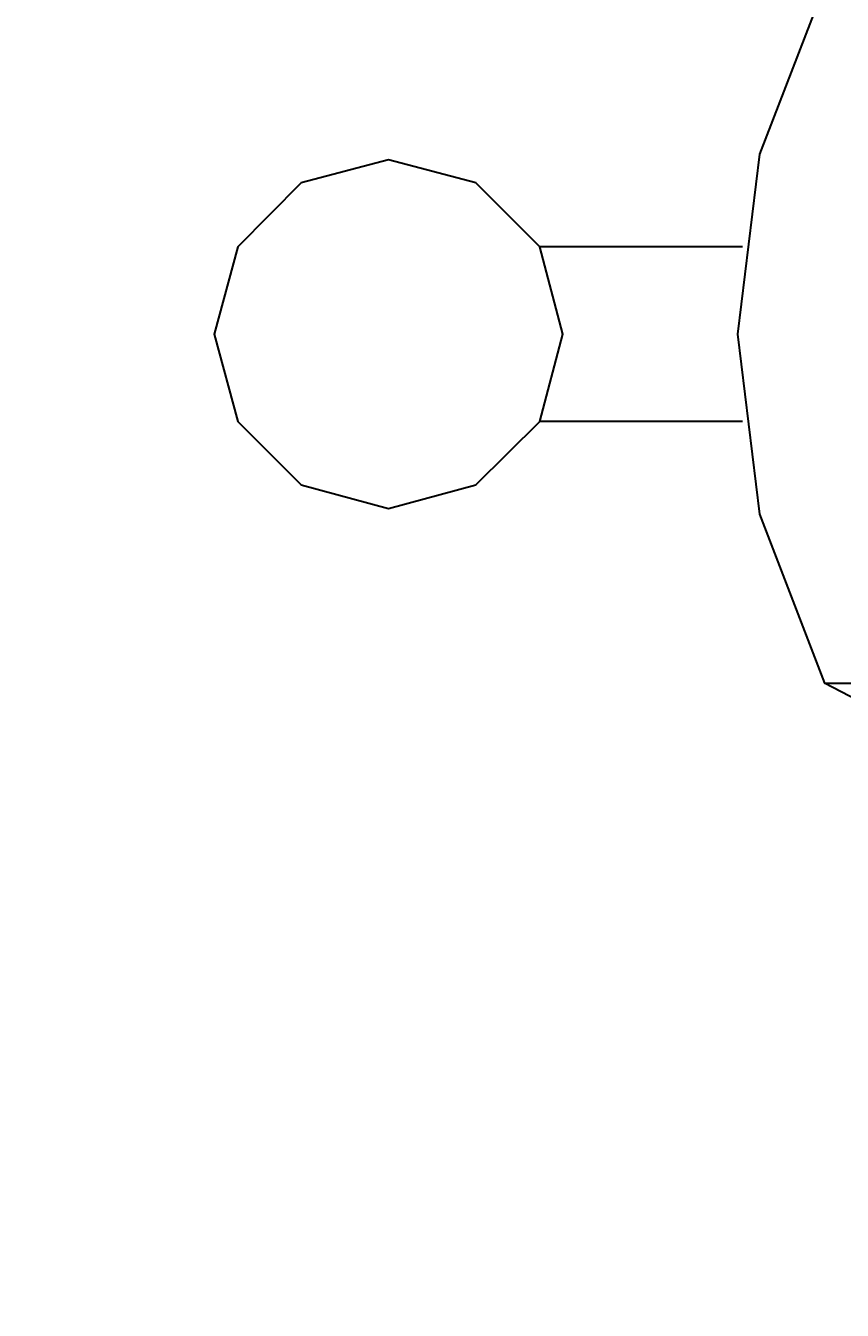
# Model space of a CAD drawing. Header units: millimetres. Extents: x -1932176 to 78768, y -1967 to 1266654.
# Drawn here: x -1730259.1 to -1730215.3, y 1218403.4 to 1218472.3 of the extents above; entities that cross this region are included whole.
import ezdxf

# ---------------------------------------------------------------- set-up
doc = ezdxf.new("R2010")
doc.units = ezdxf.units.MM
doc.styles.get("Standard").update_dxf_attribs({"font": 'arial.ttf'})
doc.dimstyles.new('ISO-25', dxfattribs={"dimtxt": 150, "dimasz": 2.5, "dimexe": 1.25, "dimexo": 0.625, "dimtad": 1, "dimtxsty": 'Standard', "dimcen": 2.5, "dimadec": 0, "dimazin": 0, "dimtfac": 1, "dimtmove": 0, "dimatfit": 3, "dimfxl": 1, "dimarcsym": 0})

# ---------------------------------------------------------------- blocks, each defined once
blk = doc.blocks.new('*D401')
at = {"color": 0, "lineweight": -2, "ltscale": 30, "transparency": 16777216}
for p, q in [((-1730330.11, 1218540.604), (-1730330.11, 1218036.005)), ((-1728530.055, 1218540.604), (-1728530.055, 1218036.005)), ((-1730327.61, 1218037.255), (-1728532.555, 1218037.255))]:
    blk.add_line(p, q, dxfattribs=at)
at = {"color": 0, "ltscale": 30, "transparency": 16777216}
for points in [[(-1730327.61, 1218037.671), (-1730327.61, 1218036.838), (-1730330.11, 1218037.255)], [(-1728532.555, 1218037.671), (-1728532.555, 1218036.838), (-1728530.055, 1218037.255)]]:
    blk.add_solid(points, dxfattribs=at)
at = {"layer": 'Defpoints', "color": 0, "ltscale": 30, "transparency": 16777216}
for p in [(-1730330.11, 1218541.229), (-1728530.055, 1218541.229), (-1728530.055, 1218037.255)]:
    blk.add_point(p, dxfattribs=at)
at = {"color": 0, "ltscale": 30, "transparency": 16777216, "insert": (-1729573.64, 1218088.937), "char_height": 100, "attachment_point": 5}
blk.add_mtext('1800', dxfattribs=at)
blk = doc.blocks.new('*D403')
at = {"color": 0, "lineweight": -2, "ltscale": 30, "transparency": 16777216}
for p, q in [((-1730309.43, 1218521.229), (-1730037.994, 1218521.23)), ((-1730039.244, 1218518.73), (-1730039.239, 1217043.73)), ((-1730309.424, 1217041.229), (-1730037.989, 1217041.23))]:
    blk.add_line(p, q, dxfattribs=at)
at = {"color": 0, "ltscale": 30, "transparency": 16777216}
for points in [[(-1730038.828, 1218518.73), (-1730039.661, 1218518.73), (-1730039.244, 1218521.23)], [(-1730038.822, 1217043.73), (-1730039.655, 1217043.73), (-1730039.239, 1217041.23)]]:
    blk.add_solid(points, dxfattribs=at)
at = {"layer": 'Defpoints', "color": 0, "ltscale": 30, "transparency": 16777216}
for p in [(-1730310.055, 1218521.229), (-1730310.049, 1217041.229), (-1730039.239, 1217041.23)]:
    blk.add_point(p, dxfattribs=at)
at = {"color": 0, "ltscale": 30, "transparency": 16777216, "insert": (-1729962.031, 1217793.429), "char_height": 150, "attachment_point": 5, "rotation": 270.00021}
blk.add_mtext('1480', dxfattribs=at)

msp = doc.modelspace()

# ---------------------------------------------------------------- linework, layer by layer
for points in [[(-1730160.11259, 1218511.86962), (-1730167.90192, 1218510.24067), (-1730174.98044, 1218506.62737), (-1730180.90388, 1218501.32589), (-1730185.25762, 1218494.66201), (-1730187.74547, 1218487.08), (-1730188.16011, 1218479.14258), (-1730216.23724, 1218479.14258), (-1730216.23724, 1218474.46306), (-1730219.73208, 1218465.40018), (-1730220.91677, 1218455.74497), (-1730219.73208, 1218446.08975), (-1730216.23724, 1218437.02687), (-1730188.16011, 1218437.02687), (-1730194.79437, 1218433.56166), (-1730202.19868, 1218432.34735), (-1730209.60298, 1218433.56166), (-1730216.23724, 1218437.02687)], [(-1730160.11259, 1218511.86962), (-1730167.90192, 1218510.24067), (-1730174.98044, 1218506.62737), (-1730180.90388, 1218501.32589), (-1730185.25762, 1218494.66201), (-1730187.74547, 1218487.08), (-1730188.16011, 1218479.14258), (-1730216.23724, 1218479.14258), (-1730216.23724, 1218474.46306), (-1730219.73208, 1218465.40018), (-1730220.91677, 1218455.74497), (-1730219.73208, 1218446.08975), (-1730216.23724, 1218437.02687), (-1730188.16011, 1218437.02687), (-1730194.79437, 1218433.56166), (-1730202.19868, 1218432.34735), (-1730209.60298, 1218433.56166), (-1730216.23724, 1218437.02687)], [(-1730160.11259, 1218511.86962), (-1730167.90192, 1218510.24067), (-1730174.98044, 1218506.62737), (-1730180.90388, 1218501.32589), (-1730185.25762, 1218494.66201), (-1730187.74547, 1218487.08), (-1730188.16011, 1218479.14258), (-1730216.23724, 1218479.14258), (-1730216.23724, 1218474.46306), (-1730219.73208, 1218465.40018), (-1730220.91677, 1218455.74497), (-1730219.73208, 1218446.08975), (-1730216.23724, 1218437.02687), (-1730188.16011, 1218437.02687), (-1730194.79437, 1218433.56166), (-1730202.19868, 1218432.34735), (-1730209.60298, 1218433.56166), (-1730216.23724, 1218437.02687)], [(-1730160.11259, 1218511.86962), (-1730167.90192, 1218510.24067), (-1730174.98044, 1218506.62737), (-1730180.90388, 1218501.32589), (-1730185.25762, 1218494.66201), (-1730187.74547, 1218487.08), (-1730188.16011, 1218479.14258), (-1730216.23724, 1218479.14258), (-1730216.23724, 1218474.46306), (-1730219.73208, 1218465.40018), (-1730220.91677, 1218455.74497), (-1730219.73208, 1218446.08975), (-1730216.23724, 1218437.02687), (-1730188.16011, 1218437.02687), (-1730194.79437, 1218433.56166), (-1730202.19868, 1218432.34735), (-1730209.60298, 1218433.56166), (-1730216.23724, 1218437.02687)], [(-1730160.11259, 1218511.86962), (-1730167.90192, 1218510.24067), (-1730174.98044, 1218506.62737), (-1730180.90388, 1218501.32589), (-1730185.25762, 1218494.66201), (-1730187.74547, 1218487.08), (-1730188.16011, 1218479.14258), (-1730216.23724, 1218479.14258), (-1730216.23724, 1218474.46306), (-1730219.73208, 1218465.40018), (-1730220.91677, 1218455.74497), (-1730219.73208, 1218446.08975), (-1730216.23724, 1218437.02687), (-1730188.16011, 1218437.02687), (-1730194.79437, 1218433.56166), (-1730202.19868, 1218432.34735), (-1730209.60298, 1218433.56166), (-1730216.23724, 1218437.02687)], [(-1730160.11259, 1218511.86962), (-1730167.90192, 1218510.24067), (-1730174.98044, 1218506.62737), (-1730180.90388, 1218501.32589), (-1730185.25762, 1218494.66201), (-1730187.74547, 1218487.08), (-1730188.16011, 1218479.14258), (-1730216.23724, 1218479.14258), (-1730216.23724, 1218474.46306), (-1730219.73208, 1218465.40018), (-1730220.91677, 1218455.74497), (-1730219.73208, 1218446.08975), (-1730216.23724, 1218437.02687), (-1730188.16011, 1218437.02687), (-1730194.79437, 1218433.56166), (-1730202.19868, 1218432.34735), (-1730209.60298, 1218433.56166), (-1730216.23724, 1218437.02687)], [(-1730160.11259, 1218511.86962), (-1730167.90192, 1218510.24067), (-1730174.98044, 1218506.62737), (-1730180.90388, 1218501.32589), (-1730185.25762, 1218494.66201), (-1730187.74547, 1218487.08), (-1730188.16011, 1218479.14258), (-1730216.23724, 1218479.14258), (-1730216.23724, 1218474.46306), (-1730219.73208, 1218465.40018), (-1730220.91677, 1218455.74497), (-1730219.73208, 1218446.08975), (-1730216.23724, 1218437.02687), (-1730188.16011, 1218437.02687), (-1730194.79437, 1218433.56166), (-1730202.19868, 1218432.34735), (-1730209.60298, 1218433.56166), (-1730216.23724, 1218437.02687)], [(-1730160.11259, 1218511.86962), (-1730167.90192, 1218510.24067), (-1730174.98044, 1218506.62737), (-1730180.90388, 1218501.32589), (-1730185.25762, 1218494.66201), (-1730187.74547, 1218487.08), (-1730188.16011, 1218479.14258), (-1730216.23724, 1218479.14258), (-1730216.23724, 1218474.46306), (-1730219.73208, 1218465.40018), (-1730220.91677, 1218455.74497), (-1730219.73208, 1218446.08975), (-1730216.23724, 1218437.02687), (-1730188.16011, 1218437.02687), (-1730194.79437, 1218433.56166), (-1730202.19868, 1218432.34735), (-1730209.60298, 1218433.56166), (-1730216.23724, 1218437.02687)], [(-1730160.11259, 1218511.86962), (-1730167.90192, 1218510.24067), (-1730174.98044, 1218506.62737), (-1730180.90388, 1218501.32589), (-1730185.25762, 1218494.66201), (-1730187.74547, 1218487.08), (-1730188.16011, 1218479.14258), (-1730216.23724, 1218479.14258), (-1730216.23724, 1218474.46306), (-1730219.73208, 1218465.40018), (-1730220.91677, 1218455.74497), (-1730219.73208, 1218446.08975), (-1730216.23724, 1218437.02687), (-1730188.16011, 1218437.02687), (-1730194.79437, 1218433.56166), (-1730202.19868, 1218432.34735), (-1730209.60298, 1218433.56166), (-1730216.23724, 1218437.02687)], [(-1730160.11259, 1218511.86962), (-1730167.90192, 1218510.24067), (-1730174.98044, 1218506.62737), (-1730180.90388, 1218501.32589), (-1730185.25762, 1218494.66201), (-1730187.74547, 1218487.08), (-1730188.16011, 1218479.14258), (-1730216.23724, 1218479.14258), (-1730216.23724, 1218474.46306), (-1730219.73208, 1218465.40018), (-1730220.91677, 1218455.74497), (-1730219.73208, 1218446.08975), (-1730216.23724, 1218437.02687), (-1730188.16011, 1218437.02687), (-1730194.79437, 1218433.56166), (-1730202.19868, 1218432.34735), (-1730209.60298, 1218433.56166), (-1730216.23724, 1218437.02687)], [(-1730160.11259, 1218511.86962), (-1730167.90192, 1218510.24067), (-1730174.98044, 1218506.62737), (-1730180.90388, 1218501.32589), (-1730185.25762, 1218494.66201), (-1730187.74547, 1218487.08), (-1730188.16011, 1218479.14258), (-1730216.23724, 1218479.14258), (-1730216.23724, 1218474.46306), (-1730219.73208, 1218465.40018), (-1730220.91677, 1218455.74497), (-1730219.73208, 1218446.08975), (-1730216.23724, 1218437.02687), (-1730188.16011, 1218437.02687), (-1730194.79437, 1218433.56166), (-1730202.19868, 1218432.34735), (-1730209.60298, 1218433.56166), (-1730216.23724, 1218437.02687)], [(-1730160.11259, 1218511.86962), (-1730167.90192, 1218510.24067), (-1730174.98044, 1218506.62737), (-1730180.90388, 1218501.32589), (-1730185.25762, 1218494.66201), (-1730187.74547, 1218487.08), (-1730188.16011, 1218479.14258), (-1730216.23724, 1218479.14258), (-1730216.23724, 1218474.46306), (-1730219.73208, 1218465.40018), (-1730220.91677, 1218455.74497), (-1730219.73208, 1218446.08975), (-1730216.23724, 1218437.02687), (-1730188.16011, 1218437.02687), (-1730194.79437, 1218433.56166), (-1730202.19868, 1218432.34735), (-1730209.60298, 1218433.56166), (-1730216.23724, 1218437.02687)], [(-1730160.11259, 1218511.86962), (-1730167.90192, 1218510.24067), (-1730174.98044, 1218506.62737), (-1730180.90388, 1218501.32589), (-1730185.25762, 1218494.66201), (-1730187.74547, 1218487.08), (-1730188.16011, 1218479.14258), (-1730216.23724, 1218479.14258), (-1730216.23724, 1218474.46306), (-1730219.73208, 1218465.40018), (-1730220.91677, 1218455.74497), (-1730219.73208, 1218446.08975), (-1730216.23724, 1218437.02687), (-1730188.16011, 1218437.02687), (-1730194.79437, 1218433.56166), (-1730202.19868, 1218432.34735), (-1730209.60298, 1218433.56166), (-1730216.23724, 1218437.02687)], [(-1730160.11259, 1218511.86962), (-1730167.90192, 1218510.24067), (-1730174.98044, 1218506.62737), (-1730180.90388, 1218501.32589), (-1730185.25762, 1218494.66201), (-1730187.74547, 1218487.08), (-1730188.16011, 1218479.14258), (-1730216.23724, 1218479.14258), (-1730216.23724, 1218474.46306), (-1730219.73208, 1218465.40018), (-1730220.91677, 1218455.74497), (-1730219.73208, 1218446.08975), (-1730216.23724, 1218437.02687), (-1730188.16011, 1218437.02687), (-1730194.79437, 1218433.56166), (-1730202.19868, 1218432.34735), (-1730209.60298, 1218433.56166), (-1730216.23724, 1218437.02687)], [(-1730160.11259, 1218511.86962), (-1730167.90192, 1218510.24067), (-1730174.98044, 1218506.62737), (-1730180.90388, 1218501.32589), (-1730185.25762, 1218494.66201), (-1730187.74547, 1218487.08), (-1730188.16011, 1218479.14258), (-1730216.23724, 1218479.14258), (-1730216.23724, 1218474.46306), (-1730219.73208, 1218465.40018), (-1730220.91677, 1218455.74497), (-1730219.73208, 1218446.08975), (-1730216.23724, 1218437.02687), (-1730188.16011, 1218437.02687), (-1730194.79437, 1218433.56166), (-1730202.19868, 1218432.34735), (-1730209.60298, 1218433.56166), (-1730216.23724, 1218437.02687)], [(-1730160.11259, 1218511.86962), (-1730167.90192, 1218510.24067), (-1730174.98044, 1218506.62737), (-1730180.90388, 1218501.32589), (-1730185.25762, 1218494.66201), (-1730187.74547, 1218487.08), (-1730188.16011, 1218479.14258), (-1730216.23724, 1218479.14258), (-1730216.23724, 1218474.46306), (-1730219.73208, 1218465.40018), (-1730220.91677, 1218455.74497), (-1730219.73208, 1218446.08975), (-1730216.23724, 1218437.02687), (-1730188.16011, 1218437.02687), (-1730194.79437, 1218433.56166), (-1730202.19868, 1218432.34735), (-1730209.60298, 1218433.56166), (-1730216.23724, 1218437.02687)], [(-1730160.11259, 1218511.86962), (-1730167.90192, 1218510.24067), (-1730174.98044, 1218506.62737), (-1730180.90388, 1218501.32589), (-1730185.25762, 1218494.66201), (-1730187.74547, 1218487.08), (-1730188.16011, 1218479.14258), (-1730216.23724, 1218479.14258), (-1730216.23724, 1218474.46306), (-1730219.73208, 1218465.40018), (-1730220.91677, 1218455.74497), (-1730219.73208, 1218446.08975), (-1730216.23724, 1218437.02687), (-1730188.16011, 1218437.02687), (-1730194.79437, 1218433.56166), (-1730202.19868, 1218432.34735), (-1730209.60298, 1218433.56166), (-1730216.23724, 1218437.02687)], [(-1730160.11259, 1218511.86962), (-1730167.90192, 1218510.24067), (-1730174.98044, 1218506.62737), (-1730180.90388, 1218501.32589), (-1730185.25762, 1218494.66201), (-1730187.74547, 1218487.08), (-1730188.16011, 1218479.14258), (-1730216.23724, 1218479.14258), (-1730216.23724, 1218474.46306), (-1730219.73208, 1218465.40018), (-1730220.91677, 1218455.74497), (-1730219.73208, 1218446.08975), (-1730216.23724, 1218437.02687), (-1730188.16011, 1218437.02687), (-1730194.79437, 1218433.56166), (-1730202.19868, 1218432.34735), (-1730209.60298, 1218433.56166), (-1730216.23724, 1218437.02687)], [(-1730160.11259, 1218511.86962), (-1730167.90192, 1218510.24067), (-1730174.98044, 1218506.62737), (-1730180.90388, 1218501.32589), (-1730185.25762, 1218494.66201), (-1730187.74547, 1218487.08), (-1730188.16011, 1218479.14258), (-1730216.23724, 1218479.14258), (-1730216.23724, 1218474.46306), (-1730219.73208, 1218465.40018), (-1730220.91677, 1218455.74497), (-1730219.73208, 1218446.08975), (-1730216.23724, 1218437.02687), (-1730188.16011, 1218437.02687), (-1730194.79437, 1218433.56166), (-1730202.19868, 1218432.34735), (-1730209.60298, 1218433.56166), (-1730216.23724, 1218437.02687)], [(-1730160.11259, 1218511.86962), (-1730167.90192, 1218510.24067), (-1730174.98044, 1218506.62737), (-1730180.90388, 1218501.32589), (-1730185.25762, 1218494.66201), (-1730187.74547, 1218487.08), (-1730188.16011, 1218479.14258), (-1730216.23724, 1218479.14258), (-1730216.23724, 1218474.46306), (-1730219.73208, 1218465.40018), (-1730220.91677, 1218455.74497), (-1730219.73208, 1218446.08975), (-1730216.23724, 1218437.02687), (-1730188.16011, 1218437.02687), (-1730194.79437, 1218433.56166), (-1730202.19868, 1218432.34735), (-1730209.60298, 1218433.56166), (-1730216.23724, 1218437.02687)], [(-1730160.11259, 1218511.86962), (-1730167.90192, 1218510.24067), (-1730174.98044, 1218506.62737), (-1730180.90388, 1218501.32589), (-1730185.25762, 1218494.66201), (-1730187.74547, 1218487.08), (-1730188.16011, 1218479.14258), (-1730216.23724, 1218479.14258), (-1730216.23724, 1218474.46306), (-1730219.73208, 1218465.40018), (-1730220.91677, 1218455.74497), (-1730219.73208, 1218446.08975), (-1730216.23724, 1218437.02687), (-1730188.16011, 1218437.02687), (-1730194.79437, 1218433.56166), (-1730202.19868, 1218432.34735), (-1730209.60298, 1218433.56166), (-1730216.23724, 1218437.02687)], [(-1730160.11259, 1218511.86962), (-1730167.90192, 1218510.24067), (-1730174.98044, 1218506.62737), (-1730180.90388, 1218501.32589), (-1730185.25762, 1218494.66201), (-1730187.74547, 1218487.08), (-1730188.16011, 1218479.14258), (-1730216.23724, 1218479.14258), (-1730216.23724, 1218474.46306), (-1730219.73208, 1218465.40018), (-1730220.91677, 1218455.74497), (-1730219.73208, 1218446.08975), (-1730216.23724, 1218437.02687), (-1730188.16011, 1218437.02687), (-1730194.79437, 1218433.56166), (-1730202.19868, 1218432.34735), (-1730209.60298, 1218433.56166), (-1730216.23724, 1218437.02687)], [(-1730160.11259, 1218511.86962), (-1730167.90192, 1218510.24067), (-1730174.98044, 1218506.62737), (-1730180.90388, 1218501.32589), (-1730185.25762, 1218494.66201), (-1730187.74547, 1218487.08), (-1730188.16011, 1218479.14258), (-1730216.23724, 1218479.14258), (-1730216.23724, 1218474.46306), (-1730219.73208, 1218465.40018), (-1730220.91677, 1218455.74497), (-1730219.73208, 1218446.08975), (-1730216.23724, 1218437.02687), (-1730188.16011, 1218437.02687), (-1730194.79437, 1218433.56166), (-1730202.19868, 1218432.34735), (-1730209.60298, 1218433.56166), (-1730216.23724, 1218437.02687)], [(-1730160.11259, 1218511.86962), (-1730167.90192, 1218510.24067), (-1730174.98044, 1218506.62737), (-1730180.90388, 1218501.32589), (-1730185.25762, 1218494.66201), (-1730187.74547, 1218487.08), (-1730188.16011, 1218479.14258), (-1730216.23724, 1218479.14258), (-1730216.23724, 1218474.46306), (-1730219.73208, 1218465.40018), (-1730220.91677, 1218455.74497), (-1730219.73208, 1218446.08975), (-1730216.23724, 1218437.02687), (-1730188.16011, 1218437.02687), (-1730194.79437, 1218433.56166), (-1730202.19868, 1218432.34735), (-1730209.60298, 1218433.56166), (-1730216.23724, 1218437.02687)], [(-1730160.11259, 1218511.86962), (-1730167.90192, 1218510.24067), (-1730174.98044, 1218506.62737), (-1730180.90388, 1218501.32589), (-1730185.25762, 1218494.66201), (-1730187.74547, 1218487.08), (-1730188.16011, 1218479.14258), (-1730216.23724, 1218479.14258), (-1730216.23724, 1218474.46306), (-1730219.73208, 1218465.40018), (-1730220.91677, 1218455.74497), (-1730219.73208, 1218446.08975), (-1730216.23724, 1218437.02687), (-1730188.16011, 1218437.02687), (-1730194.79437, 1218433.56166), (-1730202.19868, 1218432.34735), (-1730209.60298, 1218433.56166), (-1730216.23724, 1218437.02687)], [(-1730160.11259, 1218511.86962), (-1730167.90192, 1218510.24067), (-1730174.98044, 1218506.62737), (-1730180.90388, 1218501.32589), (-1730185.25762, 1218494.66201), (-1730187.74547, 1218487.08), (-1730188.16011, 1218479.14258), (-1730216.23724, 1218479.14258), (-1730216.23724, 1218474.46306), (-1730219.73208, 1218465.40018), (-1730220.91677, 1218455.74497), (-1730219.73208, 1218446.08975), (-1730216.23724, 1218437.02687), (-1730188.16011, 1218437.02687), (-1730194.79437, 1218433.56166), (-1730202.19868, 1218432.34735), (-1730209.60298, 1218433.56166), (-1730216.23724, 1218437.02687)], [(-1730160.11259, 1218511.86962), (-1730167.90192, 1218510.24067), (-1730174.98044, 1218506.62737), (-1730180.90388, 1218501.32589), (-1730185.25762, 1218494.66201), (-1730187.74547, 1218487.08), (-1730188.16011, 1218479.14258), (-1730216.23724, 1218479.14258), (-1730216.23724, 1218474.46306), (-1730219.73208, 1218465.40018), (-1730220.91677, 1218455.74497), (-1730219.73208, 1218446.08975), (-1730216.23724, 1218437.02687), (-1730188.16011, 1218437.02687), (-1730194.79437, 1218433.56166), (-1730202.19868, 1218432.34735), (-1730209.60298, 1218433.56166), (-1730216.23724, 1218437.02687)], [(-1730160.11259, 1218511.86962), (-1730167.90192, 1218510.24067), (-1730174.98044, 1218506.62737), (-1730180.90388, 1218501.32589), (-1730185.25762, 1218494.66201), (-1730187.74547, 1218487.08), (-1730188.16011, 1218479.14258), (-1730216.23724, 1218479.14258), (-1730216.23724, 1218474.46306), (-1730219.73208, 1218465.40018), (-1730220.91677, 1218455.74497), (-1730219.73208, 1218446.08975), (-1730216.23724, 1218437.02687), (-1730188.16011, 1218437.02687), (-1730194.79437, 1218433.56166), (-1730202.19868, 1218432.34735), (-1730209.60298, 1218433.56166), (-1730216.23724, 1218437.02687)], [(-1730160.11259, 1218511.86962), (-1730167.90192, 1218510.24067), (-1730174.98044, 1218506.62737), (-1730180.90388, 1218501.32589), (-1730185.25762, 1218494.66201), (-1730187.74547, 1218487.08), (-1730188.16011, 1218479.14258), (-1730216.23724, 1218479.14258), (-1730216.23724, 1218474.46306), (-1730219.73208, 1218465.40018), (-1730220.91677, 1218455.74497), (-1730219.73208, 1218446.08975), (-1730216.23724, 1218437.02687), (-1730188.16011, 1218437.02687), (-1730194.79437, 1218433.56166), (-1730202.19868, 1218432.34735), (-1730209.60298, 1218433.56166), (-1730216.23724, 1218437.02687)], [(-1730160.11259, 1218511.86962), (-1730167.90192, 1218510.24067), (-1730174.98044, 1218506.62737), (-1730180.90388, 1218501.32589), (-1730185.25762, 1218494.66201), (-1730187.74547, 1218487.08), (-1730188.16011, 1218479.14258), (-1730216.23724, 1218479.14258), (-1730216.23724, 1218474.46306), (-1730219.73208, 1218465.40018), (-1730220.91677, 1218455.74497), (-1730219.73208, 1218446.08975), (-1730216.23724, 1218437.02687), (-1730188.16011, 1218437.02687), (-1730194.79437, 1218433.56166), (-1730202.19868, 1218432.34735), (-1730209.60298, 1218433.56166), (-1730216.23724, 1218437.02687)], [(-1730160.11259, 1218511.86962), (-1730167.90192, 1218510.24067), (-1730174.98044, 1218506.62737), (-1730180.90388, 1218501.32589), (-1730185.25762, 1218494.66201), (-1730187.74547, 1218487.08), (-1730188.16011, 1218479.14258), (-1730216.23724, 1218479.14258), (-1730216.23724, 1218474.46306), (-1730219.73208, 1218465.40018), (-1730220.91677, 1218455.74497), (-1730219.73208, 1218446.08975), (-1730216.23724, 1218437.02687), (-1730188.16011, 1218437.02687), (-1730194.79437, 1218433.56166), (-1730202.19868, 1218432.34735), (-1730209.60298, 1218433.56166), (-1730216.23724, 1218437.02687)], [(-1730160.11259, 1218511.86962), (-1730167.90192, 1218510.24067), (-1730174.98044, 1218506.62737), (-1730180.90388, 1218501.32589), (-1730185.25762, 1218494.66201), (-1730187.74547, 1218487.08), (-1730188.16011, 1218479.14258), (-1730216.23724, 1218479.14258), (-1730216.23724, 1218474.46306), (-1730219.73208, 1218465.40018), (-1730220.91677, 1218455.74497), (-1730219.73208, 1218446.08975), (-1730216.23724, 1218437.02687), (-1730188.16011, 1218437.02687), (-1730194.79437, 1218433.56166), (-1730202.19868, 1218432.34735), (-1730209.60298, 1218433.56166), (-1730216.23724, 1218437.02687)], [(-1730160.11259, 1218511.86962), (-1730167.90192, 1218510.24067), (-1730174.98044, 1218506.62737), (-1730180.90388, 1218501.32589), (-1730185.25762, 1218494.66201), (-1730187.74547, 1218487.08), (-1730188.16011, 1218479.14258), (-1730216.23724, 1218479.14258), (-1730216.23724, 1218474.46306), (-1730219.73208, 1218465.40018), (-1730220.91677, 1218455.74497), (-1730219.73208, 1218446.08975), (-1730216.23724, 1218437.02687), (-1730188.16011, 1218437.02687), (-1730194.79437, 1218433.56166), (-1730202.19868, 1218432.34735), (-1730209.60298, 1218433.56166), (-1730216.23724, 1218437.02687)], [(-1730160.11259, 1218511.86962), (-1730167.90192, 1218510.24067), (-1730174.98044, 1218506.62737), (-1730180.90388, 1218501.32589), (-1730185.25762, 1218494.66201), (-1730187.74547, 1218487.08), (-1730188.16011, 1218479.14258), (-1730216.23724, 1218479.14258), (-1730216.23724, 1218474.46306), (-1730219.73208, 1218465.40018), (-1730220.91677, 1218455.74497), (-1730219.73208, 1218446.08975), (-1730216.23724, 1218437.02687), (-1730188.16011, 1218437.02687), (-1730194.79437, 1218433.56166), (-1730202.19868, 1218432.34735), (-1730209.60298, 1218433.56166), (-1730216.23724, 1218437.02687)], [(-1730160.11259, 1218511.86962), (-1730167.90192, 1218510.24067), (-1730174.98044, 1218506.62737), (-1730180.90388, 1218501.32589), (-1730185.25762, 1218494.66201), (-1730187.74547, 1218487.08), (-1730188.16011, 1218479.14258), (-1730216.23724, 1218479.14258), (-1730216.23724, 1218474.46306), (-1730219.73208, 1218465.40018), (-1730220.91677, 1218455.74497), (-1730219.73208, 1218446.08975), (-1730216.23724, 1218437.02687), (-1730188.16011, 1218437.02687), (-1730194.79437, 1218433.56166), (-1730202.19868, 1218432.34735), (-1730209.60298, 1218433.56166), (-1730216.23724, 1218437.02687)], [(-1730160.11259, 1218511.86962), (-1730167.90192, 1218510.24067), (-1730174.98044, 1218506.62737), (-1730180.90388, 1218501.32589), (-1730185.25762, 1218494.66201), (-1730187.74547, 1218487.08), (-1730188.16011, 1218479.14258), (-1730216.23724, 1218479.14258), (-1730216.23724, 1218474.46306), (-1730219.73208, 1218465.40018), (-1730220.91677, 1218455.74497), (-1730219.73208, 1218446.08975), (-1730216.23724, 1218437.02687), (-1730188.16011, 1218437.02687), (-1730194.79437, 1218433.56166), (-1730202.19868, 1218432.34735), (-1730209.60298, 1218433.56166), (-1730216.23724, 1218437.02687)], [(-1730160.11259, 1218511.86962), (-1730167.90192, 1218510.24067), (-1730174.98044, 1218506.62737), (-1730180.90388, 1218501.32589), (-1730185.25762, 1218494.66201), (-1730187.74547, 1218487.08), (-1730188.16011, 1218479.14258), (-1730216.23724, 1218479.14258), (-1730216.23724, 1218474.46306), (-1730219.73208, 1218465.40018), (-1730220.91677, 1218455.74497), (-1730219.73208, 1218446.08975), (-1730216.23724, 1218437.02687), (-1730188.16011, 1218437.02687), (-1730194.79437, 1218433.56166), (-1730202.19868, 1218432.34735), (-1730209.60298, 1218433.56166), (-1730216.23724, 1218437.02687)], [(-1730160.11259, 1218511.86962), (-1730167.90192, 1218510.24067), (-1730174.98044, 1218506.62737), (-1730180.90388, 1218501.32589), (-1730185.25762, 1218494.66201), (-1730187.74547, 1218487.08), (-1730188.16011, 1218479.14258), (-1730216.23724, 1218479.14258), (-1730216.23724, 1218474.46306), (-1730219.73208, 1218465.40018), (-1730220.91677, 1218455.74497), (-1730219.73208, 1218446.08975), (-1730216.23724, 1218437.02687), (-1730188.16011, 1218437.02687), (-1730194.79437, 1218433.56166), (-1730202.19868, 1218432.34735), (-1730209.60298, 1218433.56166), (-1730216.23724, 1218437.02687)], [(-1730160.11259, 1218511.86962), (-1730167.90192, 1218510.24067), (-1730174.98044, 1218506.62737), (-1730180.90388, 1218501.32589), (-1730185.25762, 1218494.66201), (-1730187.74547, 1218487.08), (-1730188.16011, 1218479.14258), (-1730216.23724, 1218479.14258), (-1730216.23724, 1218474.46306), (-1730219.73208, 1218465.40018), (-1730220.91677, 1218455.74497), (-1730219.73208, 1218446.08975), (-1730216.23724, 1218437.02687), (-1730188.16011, 1218437.02687), (-1730194.79437, 1218433.56166), (-1730202.19868, 1218432.34735), (-1730209.60298, 1218433.56166), (-1730216.23724, 1218437.02687)], [(-1730160.11259, 1218511.86962), (-1730167.90192, 1218510.24067), (-1730174.98044, 1218506.62737), (-1730180.90388, 1218501.32589), (-1730185.25762, 1218494.66201), (-1730187.74547, 1218487.08), (-1730188.16011, 1218479.14258), (-1730216.23724, 1218479.14258), (-1730216.23724, 1218474.46306), (-1730219.73208, 1218465.40018), (-1730220.91677, 1218455.74497), (-1730219.73208, 1218446.08975), (-1730216.23724, 1218437.02687), (-1730188.16011, 1218437.02687), (-1730194.79437, 1218433.56166), (-1730202.19868, 1218432.34735), (-1730209.60298, 1218433.56166), (-1730216.23724, 1218437.02687)], [(-1730160.11259, 1218511.86962), (-1730167.90192, 1218510.24067), (-1730174.98044, 1218506.62737), (-1730180.90388, 1218501.32589), (-1730185.25762, 1218494.66201), (-1730187.74547, 1218487.08), (-1730188.16011, 1218479.14258), (-1730216.23724, 1218479.14258), (-1730216.23724, 1218474.46306), (-1730219.73208, 1218465.40018), (-1730220.91677, 1218455.74497), (-1730219.73208, 1218446.08975), (-1730216.23724, 1218437.02687), (-1730188.16011, 1218437.02687), (-1730194.79437, 1218433.56166), (-1730202.19868, 1218432.34735), (-1730209.60298, 1218433.56166), (-1730216.23724, 1218437.02687)], [(-1730160.11259, 1218511.86962), (-1730167.90192, 1218510.24067), (-1730174.98044, 1218506.62737), (-1730180.90388, 1218501.32589), (-1730185.25762, 1218494.66201), (-1730187.74547, 1218487.08), (-1730188.16011, 1218479.14258), (-1730216.23724, 1218479.14258), (-1730216.23724, 1218474.46306), (-1730219.73208, 1218465.40018), (-1730220.91677, 1218455.74497), (-1730219.73208, 1218446.08975), (-1730216.23724, 1218437.02687), (-1730188.16011, 1218437.02687), (-1730194.79437, 1218433.56166), (-1730202.19868, 1218432.34735), (-1730209.60298, 1218433.56166), (-1730216.23724, 1218437.02687)], [(-1730220.65021, 1218460.42449), (-1730231.51974, 1218460.42449)], [(-1730220.65021, 1218460.42449), (-1730231.51974, 1218460.42449)], [(-1730220.65021, 1218460.42449), (-1730231.51974, 1218460.42449)], [(-1730220.65021, 1218460.42449), (-1730231.51974, 1218460.42449)], [(-1730220.65021, 1218460.42449), (-1730231.51974, 1218460.42449)], [(-1730220.65021, 1218460.42449), (-1730231.51974, 1218460.42449)], [(-1730220.65021, 1218460.42449), (-1730231.51974, 1218460.42449)], [(-1730220.65021, 1218460.42449), (-1730231.51974, 1218460.42449)], [(-1730220.65021, 1218460.42449), (-1730231.51974, 1218460.42449)], [(-1730220.65021, 1218460.42449), (-1730231.51974, 1218460.42449)], [(-1730220.65021, 1218460.42449), (-1730231.51974, 1218460.42449)], [(-1730220.65021, 1218460.42449), (-1730231.51974, 1218460.42449)], [(-1730220.65021, 1218460.42449), (-1730231.51974, 1218460.42449)], [(-1730220.65021, 1218460.42449), (-1730231.51974, 1218460.42449)], [(-1730220.65021, 1218460.42449), (-1730231.51974, 1218460.42449)], [(-1730220.65021, 1218460.42449), (-1730231.51974, 1218460.42449)], [(-1730220.65021, 1218460.42449), (-1730231.51974, 1218460.42449)], [(-1730220.65021, 1218460.42449), (-1730231.51974, 1218460.42449)], [(-1730220.65021, 1218460.42449), (-1730231.51974, 1218460.42449)], [(-1730220.65021, 1218460.42449), (-1730231.51974, 1218460.42449)], [(-1730220.65021, 1218460.42449), (-1730231.51974, 1218460.42449)], [(-1730220.65021, 1218460.42449), (-1730231.51974, 1218460.42449)], [(-1730220.65021, 1218460.42449), (-1730231.51974, 1218460.42449)], [(-1730220.65021, 1218460.42449), (-1730231.51974, 1218460.42449)], [(-1730220.65021, 1218460.42449), (-1730231.51974, 1218460.42449)], [(-1730220.65021, 1218460.42449), (-1730231.51974, 1218460.42449)], [(-1730220.65021, 1218460.42449), (-1730231.51974, 1218460.42449)], [(-1730220.65021, 1218460.42449), (-1730231.51974, 1218460.42449)], [(-1730220.65021, 1218460.42449), (-1730231.51974, 1218460.42449)], [(-1730220.65021, 1218460.42449), (-1730231.51974, 1218460.42449)], [(-1730220.65021, 1218460.42449), (-1730231.51974, 1218460.42449)], [(-1730220.65021, 1218460.42449), (-1730231.51974, 1218460.42449)], [(-1730220.65021, 1218460.42449), (-1730231.51974, 1218460.42449)], [(-1730220.65021, 1218460.42449), (-1730231.51974, 1218460.42449)], [(-1730220.65021, 1218460.42449), (-1730231.51974, 1218460.42449)], [(-1730220.65021, 1218460.42449), (-1730231.51974, 1218460.42449)], [(-1730220.65021, 1218460.42449), (-1730231.51974, 1218460.42449)], [(-1730220.65021, 1218460.42449), (-1730231.51974, 1218460.42449)], [(-1730220.65021, 1218460.42449), (-1730231.51974, 1218460.42449)], [(-1730220.65021, 1218460.42449), (-1730231.51974, 1218460.42449)], [(-1730220.65021, 1218460.42449), (-1730231.51974, 1218460.42449)], [(-1730220.65021, 1218460.42449), (-1730231.51974, 1218460.42449)], [(-1730220.65021, 1218451.06544), (-1730231.51974, 1218451.06544)], [(-1730220.65021, 1218451.06544), (-1730231.51974, 1218451.06544)], [(-1730220.65021, 1218451.06544), (-1730231.51974, 1218451.06544)], [(-1730220.65021, 1218451.06544), (-1730231.51974, 1218451.06544)], [(-1730220.65021, 1218451.06544), (-1730231.51974, 1218451.06544)], [(-1730220.65021, 1218451.06544), (-1730231.51974, 1218451.06544)], [(-1730220.65021, 1218451.06544), (-1730231.51974, 1218451.06544)], [(-1730220.65021, 1218451.06544), (-1730231.51974, 1218451.06544)], [(-1730220.65021, 1218451.06544), (-1730231.51974, 1218451.06544)], [(-1730220.65021, 1218451.06544), (-1730231.51974, 1218451.06544)], [(-1730220.65021, 1218451.06544), (-1730231.51974, 1218451.06544)], [(-1730220.65021, 1218451.06544), (-1730231.51974, 1218451.06544)], [(-1730220.65021, 1218451.06544), (-1730231.51974, 1218451.06544)], [(-1730220.65021, 1218451.06544), (-1730231.51974, 1218451.06544)], [(-1730220.65021, 1218451.06544), (-1730231.51974, 1218451.06544)], [(-1730220.65021, 1218451.06544), (-1730231.51974, 1218451.06544)], [(-1730220.65021, 1218451.06544), (-1730231.51974, 1218451.06544)], [(-1730220.65021, 1218451.06544), (-1730231.51974, 1218451.06544)], [(-1730220.65021, 1218451.06544), (-1730231.51974, 1218451.06544)], [(-1730220.65021, 1218451.06544), (-1730231.51974, 1218451.06544)], [(-1730220.65021, 1218451.06544), (-1730231.51974, 1218451.06544)], [(-1730220.65021, 1218451.06544), (-1730231.51974, 1218451.06544)], [(-1730220.65021, 1218451.06544), (-1730231.51974, 1218451.06544)], [(-1730220.65021, 1218451.06544), (-1730231.51974, 1218451.06544)], [(-1730220.65021, 1218451.06544), (-1730231.51974, 1218451.06544)], [(-1730220.65021, 1218451.06544), (-1730231.51974, 1218451.06544)], [(-1730220.65021, 1218451.06544), (-1730231.51974, 1218451.06544)], [(-1730220.65021, 1218451.06544), (-1730231.51974, 1218451.06544)], [(-1730220.65021, 1218451.06544), (-1730231.51974, 1218451.06544)], [(-1730220.65021, 1218451.06544), (-1730231.51974, 1218451.06544)], [(-1730220.65021, 1218451.06544), (-1730231.51974, 1218451.06544)], [(-1730220.65021, 1218451.06544), (-1730231.51974, 1218451.06544)], [(-1730220.65021, 1218451.06544), (-1730231.51974, 1218451.06544)], [(-1730220.65021, 1218451.06544), (-1730231.51974, 1218451.06544)], [(-1730220.65021, 1218451.06544), (-1730231.51974, 1218451.06544)], [(-1730220.65021, 1218451.06544), (-1730231.51974, 1218451.06544)], [(-1730220.65021, 1218451.06544), (-1730231.51974, 1218451.06544)], [(-1730220.65021, 1218451.06544), (-1730231.51974, 1218451.06544)], [(-1730220.65021, 1218451.06544), (-1730231.51974, 1218451.06544)], [(-1730220.65021, 1218451.06544), (-1730231.51974, 1218451.06544)], [(-1730220.65021, 1218451.06544), (-1730231.51974, 1218451.06544)], [(-1730220.65021, 1218451.06544), (-1730231.51974, 1218451.06544)]]:
    msp.add_lwpolyline(points)
msp.add_lwpolyline([(-1730231.51974, 1218451.06544), (-1730230.27581, 1218455.74497), (-1730231.51974, 1218460.42449), (-1730234.95534, 1218463.86009), (-1730239.63486, 1218465.10401), (-1730244.31438, 1218463.86009), (-1730247.72036, 1218460.42449), (-1730248.9939, 1218455.74497), (-1730247.72036, 1218451.06544), (-1730244.31438, 1218447.65946), (-1730239.63486, 1218446.38592), (-1730234.95534, 1218447.65946)], close=True)
msp.add_lwpolyline([(-1730231.51974, 1218451.06544), (-1730230.27581, 1218455.74497), (-1730231.51974, 1218460.42449), (-1730234.95534, 1218463.86009), (-1730239.63486, 1218465.10401), (-1730244.31438, 1218463.86009), (-1730247.72036, 1218460.42449), (-1730248.9939, 1218455.74497), (-1730247.72036, 1218451.06544), (-1730244.31438, 1218447.65946), (-1730239.63486, 1218446.38592), (-1730234.95534, 1218447.65946)], close=True)
msp.add_lwpolyline([(-1730231.51974, 1218451.06544), (-1730230.27581, 1218455.74497), (-1730231.51974, 1218460.42449), (-1730234.95534, 1218463.86009), (-1730239.63486, 1218465.10401), (-1730244.31438, 1218463.86009), (-1730247.72036, 1218460.42449), (-1730248.9939, 1218455.74497), (-1730247.72036, 1218451.06544), (-1730244.31438, 1218447.65946), (-1730239.63486, 1218446.38592), (-1730234.95534, 1218447.65946)], close=True)
msp.add_lwpolyline([(-1730231.51974, 1218451.06544), (-1730230.27581, 1218455.74497), (-1730231.51974, 1218460.42449), (-1730234.95534, 1218463.86009), (-1730239.63486, 1218465.10401), (-1730244.31438, 1218463.86009), (-1730247.72036, 1218460.42449), (-1730248.9939, 1218455.74497), (-1730247.72036, 1218451.06544), (-1730244.31438, 1218447.65946), (-1730239.63486, 1218446.38592), (-1730234.95534, 1218447.65946)], close=True)
msp.add_lwpolyline([(-1730231.51974, 1218451.06544), (-1730230.27581, 1218455.74497), (-1730231.51974, 1218460.42449), (-1730234.95534, 1218463.86009), (-1730239.63486, 1218465.10401), (-1730244.31438, 1218463.86009), (-1730247.72036, 1218460.42449), (-1730248.9939, 1218455.74497), (-1730247.72036, 1218451.06544), (-1730244.31438, 1218447.65946), (-1730239.63486, 1218446.38592), (-1730234.95534, 1218447.65946)], close=True)
msp.add_lwpolyline([(-1730231.51974, 1218451.06544), (-1730230.27581, 1218455.74497), (-1730231.51974, 1218460.42449), (-1730234.95534, 1218463.86009), (-1730239.63486, 1218465.10401), (-1730244.31438, 1218463.86009), (-1730247.72036, 1218460.42449), (-1730248.9939, 1218455.74497), (-1730247.72036, 1218451.06544), (-1730244.31438, 1218447.65946), (-1730239.63486, 1218446.38592), (-1730234.95534, 1218447.65946)], close=True)
msp.add_lwpolyline([(-1730231.51974, 1218451.06544), (-1730230.27581, 1218455.74497), (-1730231.51974, 1218460.42449), (-1730234.95534, 1218463.86009), (-1730239.63486, 1218465.10401), (-1730244.31438, 1218463.86009), (-1730247.72036, 1218460.42449), (-1730248.9939, 1218455.74497), (-1730247.72036, 1218451.06544), (-1730244.31438, 1218447.65946), (-1730239.63486, 1218446.38592), (-1730234.95534, 1218447.65946)], close=True)
msp.add_lwpolyline([(-1730231.51974, 1218451.06544), (-1730230.27581, 1218455.74497), (-1730231.51974, 1218460.42449), (-1730234.95534, 1218463.86009), (-1730239.63486, 1218465.10401), (-1730244.31438, 1218463.86009), (-1730247.72036, 1218460.42449), (-1730248.9939, 1218455.74497), (-1730247.72036, 1218451.06544), (-1730244.31438, 1218447.65946), (-1730239.63486, 1218446.38592), (-1730234.95534, 1218447.65946)], close=True)
msp.add_lwpolyline([(-1730231.51974, 1218451.06544), (-1730230.27581, 1218455.74497), (-1730231.51974, 1218460.42449), (-1730234.95534, 1218463.86009), (-1730239.63486, 1218465.10401), (-1730244.31438, 1218463.86009), (-1730247.72036, 1218460.42449), (-1730248.9939, 1218455.74497), (-1730247.72036, 1218451.06544), (-1730244.31438, 1218447.65946), (-1730239.63486, 1218446.38592), (-1730234.95534, 1218447.65946)], close=True)
msp.add_lwpolyline([(-1730231.51974, 1218451.06544), (-1730230.27581, 1218455.74497), (-1730231.51974, 1218460.42449), (-1730234.95534, 1218463.86009), (-1730239.63486, 1218465.10401), (-1730244.31438, 1218463.86009), (-1730247.72036, 1218460.42449), (-1730248.9939, 1218455.74497), (-1730247.72036, 1218451.06544), (-1730244.31438, 1218447.65946), (-1730239.63486, 1218446.38592), (-1730234.95534, 1218447.65946)], close=True)
msp.add_lwpolyline([(-1730231.51974, 1218451.06544), (-1730230.27581, 1218455.74497), (-1730231.51974, 1218460.42449), (-1730234.95534, 1218463.86009), (-1730239.63486, 1218465.10401), (-1730244.31438, 1218463.86009), (-1730247.72036, 1218460.42449), (-1730248.9939, 1218455.74497), (-1730247.72036, 1218451.06544), (-1730244.31438, 1218447.65946), (-1730239.63486, 1218446.38592), (-1730234.95534, 1218447.65946)], close=True)
msp.add_lwpolyline([(-1730231.51974, 1218451.06544), (-1730230.27581, 1218455.74497), (-1730231.51974, 1218460.42449), (-1730234.95534, 1218463.86009), (-1730239.63486, 1218465.10401), (-1730244.31438, 1218463.86009), (-1730247.72036, 1218460.42449), (-1730248.9939, 1218455.74497), (-1730247.72036, 1218451.06544), (-1730244.31438, 1218447.65946), (-1730239.63486, 1218446.38592), (-1730234.95534, 1218447.65946)], close=True)
msp.add_lwpolyline([(-1730231.51974, 1218451.06544), (-1730230.27581, 1218455.74497), (-1730231.51974, 1218460.42449), (-1730234.95534, 1218463.86009), (-1730239.63486, 1218465.10401), (-1730244.31438, 1218463.86009), (-1730247.72036, 1218460.42449), (-1730248.9939, 1218455.74497), (-1730247.72036, 1218451.06544), (-1730244.31438, 1218447.65946), (-1730239.63486, 1218446.38592), (-1730234.95534, 1218447.65946)], close=True)
msp.add_lwpolyline([(-1730231.51974, 1218451.06544), (-1730230.27581, 1218455.74497), (-1730231.51974, 1218460.42449), (-1730234.95534, 1218463.86009), (-1730239.63486, 1218465.10401), (-1730244.31438, 1218463.86009), (-1730247.72036, 1218460.42449), (-1730248.9939, 1218455.74497), (-1730247.72036, 1218451.06544), (-1730244.31438, 1218447.65946), (-1730239.63486, 1218446.38592), (-1730234.95534, 1218447.65946)], close=True)
msp.add_lwpolyline([(-1730231.51974, 1218451.06544), (-1730230.27581, 1218455.74497), (-1730231.51974, 1218460.42449), (-1730234.95534, 1218463.86009), (-1730239.63486, 1218465.10401), (-1730244.31438, 1218463.86009), (-1730247.72036, 1218460.42449), (-1730248.9939, 1218455.74497), (-1730247.72036, 1218451.06544), (-1730244.31438, 1218447.65946), (-1730239.63486, 1218446.38592), (-1730234.95534, 1218447.65946)], close=True)
msp.add_lwpolyline([(-1730231.51974, 1218451.06544), (-1730230.27581, 1218455.74497), (-1730231.51974, 1218460.42449), (-1730234.95534, 1218463.86009), (-1730239.63486, 1218465.10401), (-1730244.31438, 1218463.86009), (-1730247.72036, 1218460.42449), (-1730248.9939, 1218455.74497), (-1730247.72036, 1218451.06544), (-1730244.31438, 1218447.65946), (-1730239.63486, 1218446.38592), (-1730234.95534, 1218447.65946)], close=True)
msp.add_lwpolyline([(-1730231.51974, 1218451.06544), (-1730230.27581, 1218455.74497), (-1730231.51974, 1218460.42449), (-1730234.95534, 1218463.86009), (-1730239.63486, 1218465.10401), (-1730244.31438, 1218463.86009), (-1730247.72036, 1218460.42449), (-1730248.9939, 1218455.74497), (-1730247.72036, 1218451.06544), (-1730244.31438, 1218447.65946), (-1730239.63486, 1218446.38592), (-1730234.95534, 1218447.65946)], close=True)
msp.add_lwpolyline([(-1730231.51974, 1218451.06544), (-1730230.27581, 1218455.74497), (-1730231.51974, 1218460.42449), (-1730234.95534, 1218463.86009), (-1730239.63486, 1218465.10401), (-1730244.31438, 1218463.86009), (-1730247.72036, 1218460.42449), (-1730248.9939, 1218455.74497), (-1730247.72036, 1218451.06544), (-1730244.31438, 1218447.65946), (-1730239.63486, 1218446.38592), (-1730234.95534, 1218447.65946)], close=True)
msp.add_lwpolyline([(-1730231.51974, 1218451.06544), (-1730230.27581, 1218455.74497), (-1730231.51974, 1218460.42449), (-1730234.95534, 1218463.86009), (-1730239.63486, 1218465.10401), (-1730244.31438, 1218463.86009), (-1730247.72036, 1218460.42449), (-1730248.9939, 1218455.74497), (-1730247.72036, 1218451.06544), (-1730244.31438, 1218447.65946), (-1730239.63486, 1218446.38592), (-1730234.95534, 1218447.65946)], close=True)
msp.add_lwpolyline([(-1730231.51974, 1218451.06544), (-1730230.27581, 1218455.74497), (-1730231.51974, 1218460.42449), (-1730234.95534, 1218463.86009), (-1730239.63486, 1218465.10401), (-1730244.31438, 1218463.86009), (-1730247.72036, 1218460.42449), (-1730248.9939, 1218455.74497), (-1730247.72036, 1218451.06544), (-1730244.31438, 1218447.65946), (-1730239.63486, 1218446.38592), (-1730234.95534, 1218447.65946)], close=True)
msp.add_lwpolyline([(-1730231.51974, 1218451.06544), (-1730230.27581, 1218455.74497), (-1730231.51974, 1218460.42449), (-1730234.95534, 1218463.86009), (-1730239.63486, 1218465.10401), (-1730244.31438, 1218463.86009), (-1730247.72036, 1218460.42449), (-1730248.9939, 1218455.74497), (-1730247.72036, 1218451.06544), (-1730244.31438, 1218447.65946), (-1730239.63486, 1218446.38592), (-1730234.95534, 1218447.65946)], close=True)
msp.add_lwpolyline([(-1730231.51974, 1218451.06544), (-1730230.27581, 1218455.74497), (-1730231.51974, 1218460.42449), (-1730234.95534, 1218463.86009), (-1730239.63486, 1218465.10401), (-1730244.31438, 1218463.86009), (-1730247.72036, 1218460.42449), (-1730248.9939, 1218455.74497), (-1730247.72036, 1218451.06544), (-1730244.31438, 1218447.65946), (-1730239.63486, 1218446.38592), (-1730234.95534, 1218447.65946)], close=True)
msp.add_lwpolyline([(-1730231.51974, 1218451.06544), (-1730230.27581, 1218455.74497), (-1730231.51974, 1218460.42449), (-1730234.95534, 1218463.86009), (-1730239.63486, 1218465.10401), (-1730244.31438, 1218463.86009), (-1730247.72036, 1218460.42449), (-1730248.9939, 1218455.74497), (-1730247.72036, 1218451.06544), (-1730244.31438, 1218447.65946), (-1730239.63486, 1218446.38592), (-1730234.95534, 1218447.65946)], close=True)
msp.add_lwpolyline([(-1730231.51974, 1218451.06544), (-1730230.27581, 1218455.74497), (-1730231.51974, 1218460.42449), (-1730234.95534, 1218463.86009), (-1730239.63486, 1218465.10401), (-1730244.31438, 1218463.86009), (-1730247.72036, 1218460.42449), (-1730248.9939, 1218455.74497), (-1730247.72036, 1218451.06544), (-1730244.31438, 1218447.65946), (-1730239.63486, 1218446.38592), (-1730234.95534, 1218447.65946)], close=True)
msp.add_lwpolyline([(-1730231.51974, 1218451.06544), (-1730230.27581, 1218455.74497), (-1730231.51974, 1218460.42449), (-1730234.95534, 1218463.86009), (-1730239.63486, 1218465.10401), (-1730244.31438, 1218463.86009), (-1730247.72036, 1218460.42449), (-1730248.9939, 1218455.74497), (-1730247.72036, 1218451.06544), (-1730244.31438, 1218447.65946), (-1730239.63486, 1218446.38592), (-1730234.95534, 1218447.65946)], close=True)
msp.add_lwpolyline([(-1730231.51974, 1218451.06544), (-1730230.27581, 1218455.74497), (-1730231.51974, 1218460.42449), (-1730234.95534, 1218463.86009), (-1730239.63486, 1218465.10401), (-1730244.31438, 1218463.86009), (-1730247.72036, 1218460.42449), (-1730248.9939, 1218455.74497), (-1730247.72036, 1218451.06544), (-1730244.31438, 1218447.65946), (-1730239.63486, 1218446.38592), (-1730234.95534, 1218447.65946)], close=True)
msp.add_lwpolyline([(-1730231.51974, 1218451.06544), (-1730230.27581, 1218455.74497), (-1730231.51974, 1218460.42449), (-1730234.95534, 1218463.86009), (-1730239.63486, 1218465.10401), (-1730244.31438, 1218463.86009), (-1730247.72036, 1218460.42449), (-1730248.9939, 1218455.74497), (-1730247.72036, 1218451.06544), (-1730244.31438, 1218447.65946), (-1730239.63486, 1218446.38592), (-1730234.95534, 1218447.65946)], close=True)
msp.add_lwpolyline([(-1730231.51974, 1218451.06544), (-1730230.27581, 1218455.74497), (-1730231.51974, 1218460.42449), (-1730234.95534, 1218463.86009), (-1730239.63486, 1218465.10401), (-1730244.31438, 1218463.86009), (-1730247.72036, 1218460.42449), (-1730248.9939, 1218455.74497), (-1730247.72036, 1218451.06544), (-1730244.31438, 1218447.65946), (-1730239.63486, 1218446.38592), (-1730234.95534, 1218447.65946)], close=True)
msp.add_lwpolyline([(-1730231.51974, 1218451.06544), (-1730230.27581, 1218455.74497), (-1730231.51974, 1218460.42449), (-1730234.95534, 1218463.86009), (-1730239.63486, 1218465.10401), (-1730244.31438, 1218463.86009), (-1730247.72036, 1218460.42449), (-1730248.9939, 1218455.74497), (-1730247.72036, 1218451.06544), (-1730244.31438, 1218447.65946), (-1730239.63486, 1218446.38592), (-1730234.95534, 1218447.65946)], close=True)
msp.add_lwpolyline([(-1730231.51974, 1218451.06544), (-1730230.27581, 1218455.74497), (-1730231.51974, 1218460.42449), (-1730234.95534, 1218463.86009), (-1730239.63486, 1218465.10401), (-1730244.31438, 1218463.86009), (-1730247.72036, 1218460.42449), (-1730248.9939, 1218455.74497), (-1730247.72036, 1218451.06544), (-1730244.31438, 1218447.65946), (-1730239.63486, 1218446.38592), (-1730234.95534, 1218447.65946)], close=True)
msp.add_lwpolyline([(-1730231.51974, 1218451.06544), (-1730230.27581, 1218455.74497), (-1730231.51974, 1218460.42449), (-1730234.95534, 1218463.86009), (-1730239.63486, 1218465.10401), (-1730244.31438, 1218463.86009), (-1730247.72036, 1218460.42449), (-1730248.9939, 1218455.74497), (-1730247.72036, 1218451.06544), (-1730244.31438, 1218447.65946), (-1730239.63486, 1218446.38592), (-1730234.95534, 1218447.65946)], close=True)
msp.add_lwpolyline([(-1730231.51974, 1218451.06544), (-1730230.27581, 1218455.74497), (-1730231.51974, 1218460.42449), (-1730234.95534, 1218463.86009), (-1730239.63486, 1218465.10401), (-1730244.31438, 1218463.86009), (-1730247.72036, 1218460.42449), (-1730248.9939, 1218455.74497), (-1730247.72036, 1218451.06544), (-1730244.31438, 1218447.65946), (-1730239.63486, 1218446.38592), (-1730234.95534, 1218447.65946)], close=True)
msp.add_lwpolyline([(-1730231.51974, 1218451.06544), (-1730230.27581, 1218455.74497), (-1730231.51974, 1218460.42449), (-1730234.95534, 1218463.86009), (-1730239.63486, 1218465.10401), (-1730244.31438, 1218463.86009), (-1730247.72036, 1218460.42449), (-1730248.9939, 1218455.74497), (-1730247.72036, 1218451.06544), (-1730244.31438, 1218447.65946), (-1730239.63486, 1218446.38592), (-1730234.95534, 1218447.65946)], close=True)
msp.add_lwpolyline([(-1730231.51974, 1218451.06544), (-1730230.27581, 1218455.74497), (-1730231.51974, 1218460.42449), (-1730234.95534, 1218463.86009), (-1730239.63486, 1218465.10401), (-1730244.31438, 1218463.86009), (-1730247.72036, 1218460.42449), (-1730248.9939, 1218455.74497), (-1730247.72036, 1218451.06544), (-1730244.31438, 1218447.65946), (-1730239.63486, 1218446.38592), (-1730234.95534, 1218447.65946)], close=True)
msp.add_lwpolyline([(-1730231.51974, 1218451.06544), (-1730230.27581, 1218455.74497), (-1730231.51974, 1218460.42449), (-1730234.95534, 1218463.86009), (-1730239.63486, 1218465.10401), (-1730244.31438, 1218463.86009), (-1730247.72036, 1218460.42449), (-1730248.9939, 1218455.74497), (-1730247.72036, 1218451.06544), (-1730244.31438, 1218447.65946), (-1730239.63486, 1218446.38592), (-1730234.95534, 1218447.65946)], close=True)
msp.add_lwpolyline([(-1730231.51974, 1218451.06544), (-1730230.27581, 1218455.74497), (-1730231.51974, 1218460.42449), (-1730234.95534, 1218463.86009), (-1730239.63486, 1218465.10401), (-1730244.31438, 1218463.86009), (-1730247.72036, 1218460.42449), (-1730248.9939, 1218455.74497), (-1730247.72036, 1218451.06544), (-1730244.31438, 1218447.65946), (-1730239.63486, 1218446.38592), (-1730234.95534, 1218447.65946)], close=True)
msp.add_lwpolyline([(-1730231.51974, 1218451.06544), (-1730230.27581, 1218455.74497), (-1730231.51974, 1218460.42449), (-1730234.95534, 1218463.86009), (-1730239.63486, 1218465.10401), (-1730244.31438, 1218463.86009), (-1730247.72036, 1218460.42449), (-1730248.9939, 1218455.74497), (-1730247.72036, 1218451.06544), (-1730244.31438, 1218447.65946), (-1730239.63486, 1218446.38592), (-1730234.95534, 1218447.65946)], close=True)
msp.add_lwpolyline([(-1730231.51974, 1218451.06544), (-1730230.27581, 1218455.74497), (-1730231.51974, 1218460.42449), (-1730234.95534, 1218463.86009), (-1730239.63486, 1218465.10401), (-1730244.31438, 1218463.86009), (-1730247.72036, 1218460.42449), (-1730248.9939, 1218455.74497), (-1730247.72036, 1218451.06544), (-1730244.31438, 1218447.65946), (-1730239.63486, 1218446.38592), (-1730234.95534, 1218447.65946)], close=True)
msp.add_lwpolyline([(-1730231.51974, 1218451.06544), (-1730230.27581, 1218455.74497), (-1730231.51974, 1218460.42449), (-1730234.95534, 1218463.86009), (-1730239.63486, 1218465.10401), (-1730244.31438, 1218463.86009), (-1730247.72036, 1218460.42449), (-1730248.9939, 1218455.74497), (-1730247.72036, 1218451.06544), (-1730244.31438, 1218447.65946), (-1730239.63486, 1218446.38592), (-1730234.95534, 1218447.65946)], close=True)
msp.add_lwpolyline([(-1730231.51974, 1218451.06544), (-1730230.27581, 1218455.74497), (-1730231.51974, 1218460.42449), (-1730234.95534, 1218463.86009), (-1730239.63486, 1218465.10401), (-1730244.31438, 1218463.86009), (-1730247.72036, 1218460.42449), (-1730248.9939, 1218455.74497), (-1730247.72036, 1218451.06544), (-1730244.31438, 1218447.65946), (-1730239.63486, 1218446.38592), (-1730234.95534, 1218447.65946)], close=True)
msp.add_lwpolyline([(-1730231.51974, 1218451.06544), (-1730230.27581, 1218455.74497), (-1730231.51974, 1218460.42449), (-1730234.95534, 1218463.86009), (-1730239.63486, 1218465.10401), (-1730244.31438, 1218463.86009), (-1730247.72036, 1218460.42449), (-1730248.9939, 1218455.74497), (-1730247.72036, 1218451.06544), (-1730244.31438, 1218447.65946), (-1730239.63486, 1218446.38592), (-1730234.95534, 1218447.65946)], close=True)
msp.add_lwpolyline([(-1730231.51974, 1218451.06544), (-1730230.27581, 1218455.74497), (-1730231.51974, 1218460.42449), (-1730234.95534, 1218463.86009), (-1730239.63486, 1218465.10401), (-1730244.31438, 1218463.86009), (-1730247.72036, 1218460.42449), (-1730248.9939, 1218455.74497), (-1730247.72036, 1218451.06544), (-1730244.31438, 1218447.65946), (-1730239.63486, 1218446.38592), (-1730234.95534, 1218447.65946)], close=True)

# ---------------------------------------------------------------- dimensions: what is measured, and where the dimension line sits
at = {"color": 252, "ltscale": 30}
dim = msp.add_linear_dim(base=(-1728530.0549, 1218037.25483), p1=(-1730330.11031, 1218541.22867), p2=(-1728530.0549, 1218541.22867), text='1800', dimstyle='ISO-25', override={"dimtxt": 100}, dxfattribs=at)
dim.commit()
dim.dimension.update_dxf_attribs({"geometry": '*D401', "text_midpoint": (-1729573.63973, 1218037.25483), "dimtype": 160})
dim = msp.add_linear_dim(base=(-1730039.23876, 1217041.22975), p1=(-1730310.0549, 1218521.22867), p2=(-1730310.04939, 1217041.22874), angle=270.0002133, dimstyle='ISO-25', dxfattribs=at)
dim.commit()
dim.dimension.update_dxf_attribs({"geometry": '*D403', "text_midpoint": (-1730039.24156, 1217793.42915), "dimtype": 161})

doc.saveas('drawing.dxf')
